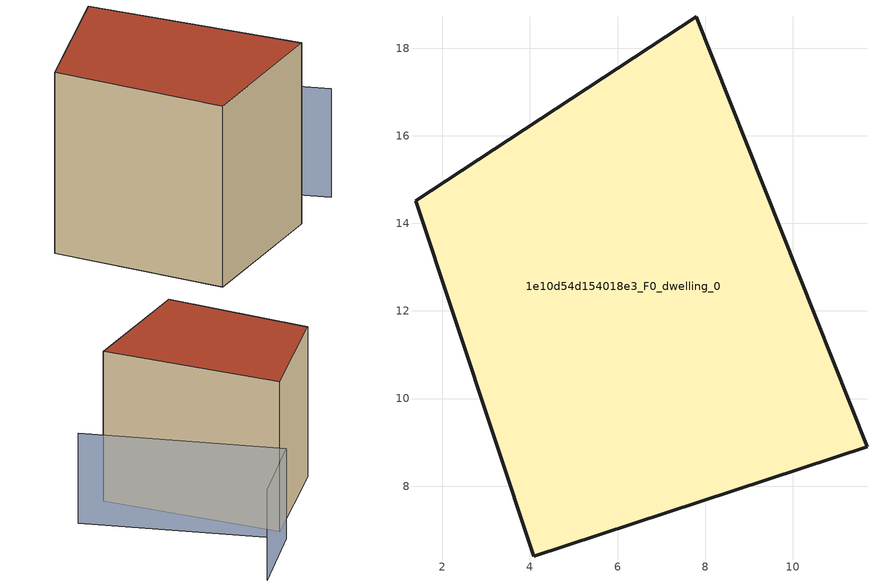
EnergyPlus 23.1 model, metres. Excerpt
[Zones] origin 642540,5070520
1e10d54d154018e3_F0_dwelling_0
 floor ground (EU_floor_Construction): 11.69,8.9 7.79,18.71 1.39,14.51 4.09,6.41 z0
 wall outside (EU_wall_Construction): 11.69,8.9 4.09,6.41 1.39,14.51 7.79,18.71 11.69,8.9 z0:9
 roof outside (EU_roof_Construction): 7.79,18.71 11.69,8.9 4.09,6.41 1.39,14.51 z9
shading: 14.78,10.05 8.19,19.61 / 8.19,19.61 12.92,22.87 z0:5.4
[Building]
EU S2 Campaign: North Axis=0; Terrain=City; Solar Distribution=FullExterior
[Site:Location]
Lyon-Bron: Latitude=45.75; Longitude=5; Time Zone=1; Elevation=198
[SizingPeriod:WeatherFileDays]
AnnualSizingPeriod: Begin Month=1; Begin Day of Month=1; End Month=12; End Day of Month=31; Day of Week for Start Day=Monday; Use Weather File Daylight Saving Period=No; Use Weather File Rain and Snow Indicators=No
[MATERIAL]
EU_InternalMass_Material: Roughness=MediumRough; Thickness=0.1; Conductivity=1; Density=1800; Specific Heat=900; Thermal Absorptance=0.9; Solar Absorptance=0.7; Visible Absorptance=0.7
[MATERIAL:NOMASS] Roughness=MediumRough; Thermal Absorptance=0.9; Solar Absorptance=0.7; Visible Absorptance=0.7
Name | Thermal Resistance
EU_wall_NoMass | 3.77981
EU_roof_NoMass | 4.58638
EU_floor_NoMass | 6.08969
[CONSTRUCTION]
EU_wall_Construction: EU_wall_NoMass
EU_roof_Construction: EU_roof_NoMass
EU_floor_Construction: EU_floor_NoMass
EU_InternalMass_Construction: EU_InternalMass_Material
[ZONE]
1e10d54d154018e3_F0_dwelling_0: Type=1; Multiplier=1; Ceiling Height=autocalculate; Volume=664.284; Floor Area=autocalculate; Part of Total Floor Area=Yes
[INTERNALMASS]
1e10d54d154018e3_F0_dwelling_0_EU_InternalMass: Construction=EU_InternalMass_Construction; Zone or ZoneList=1e10d54d154018e3_F0_dwelling_0; Surface Area=73.8096
[OTHEREQUIPMENT]
EU_Step8_InternalGain_1e10d54d154018e3_F0_dwelling_0_f000: Fuel Type=Electricity; Zone or ZoneList or Space or SpaceList=1e10d54d154018e3_F0_dwelling_0; Schedule=EU_Step8_GainSchedule_1e10d54d154018e3_F0_dwelling_0_f000; Design Level Calculation Method=Watts/Area; Power per Zone Floor Area=1; Fraction Latent=0; Fraction Radiant=0; Fraction Lost=0; Carbon Dioxide Generation Rate=0; EndUse Subcategory=EU_Step8_InternalGains
[ZONEVENTILATION:DESIGNFLOWRATE]
EU_ConstantAir_1e10d54d154018e3_F0_dwelling_0: Zone or ZoneList or Space or SpaceList=1e10d54d154018e3_F0_dwelling_0; Schedule=EU_AlwaysOn; Design Flow Rate Calculation Method=AirChanges/Hour; Air Changes per Hour=0.456144; Ventilation Type=Natural; Fan Pressure Rise=0; Fan Total Efficiency=1; Constant Term Coefficient=1; Temperature Term Coefficient=0; Velocity Term Coefficient=0; Velocity Squared Term Coefficient=0; Minimum Indoor Temperature=-100; Maximum Indoor Temperature=100; Delta Temperature=-100; Minimum Outdoor Temperature=-100; Maximum Outdoor Temperature=100; Maximum Wind Speed=40
[HVACTEMPLATE:THERMOSTAT]
EU_HeatOnly_1e10d54d154018e3_F0_dwelling_0: Constant Heating Setpoint=20; Constant Cooling Setpoint=50
[HVACTEMPLATE:ZONE:IDEALLOADSAIRSYSTEM]
1e10d54d154018e3_F0_dwelling_0: Template Thermostat=EU_HeatOnly_1e10d54d154018e3_F0_dwelling_0; System Availability Schedule=EU_AlwaysOn; Maximum Heating Supply Air Temperature=50; Minimum Cooling Supply Air Temperature=13; Maximum Heating Supply Air Humidity Ratio=0.0156; Minimum Cooling Supply Air Humidity Ratio=0.0077; Heating Limit=NoLimit; Cooling Limit=NoLimit; Heating Availability Schedule=EU_AlwaysOn; Cooling Availability Schedule=EU_CoolingOff; Dehumidification Control Type=ConstantSensibleHeatRatio; Cooling Sensible Heat Ratio=0.7; Dehumidification Setpoint=60; Humidification Control Type=None; Humidification Setpoint=30; Outdoor Air Method=None; Outdoor Air Flow Rate per Person=0.00944; Outdoor Air Flow Rate per Zone Floor Area=0; Outdoor Air Flow Rate per Zone=0; Demand Controlled Ventilation Type=None; Outdoor Air Economizer Type=NoEconomizer; Heat Recovery Type=None; Sensible Heat Recovery Effectiveness=0.7; Latent Heat Recovery Effectiveness=0.65
[SIZING:ZONE]
1e10d54d154018e3_F0_dwelling_0: Zone Cooling Design Supply Air Temperature Input Method=SupplyAirTemperature; Zone Cooling Design Supply Air Temperature=13; Zone Heating Design Supply Air Temperature Input Method=SupplyAirTemperature; Zone Heating Design Supply Air Temperature=50; Zone Cooling Design Supply Air Humidity Ratio=0.008; Zone Heating Design Supply Air Humidity Ratio=0.008; Cooling Design Air Flow Method=DesignDay; Cooling Design Air Flow Rate=0; Cooling Minimum Air Flow per Zone Floor Area=0.000762; Cooling Minimum Air Flow=0; Cooling Minimum Air Flow Fraction=0.2; Heating Design Air Flow Method=DesignDay; Heating Design Air Flow Rate=0; Heating Maximum Air Flow per Zone Floor Area=0.002032; Heating Maximum Air Flow=0.141576; Heating Maximum Air Flow Fraction=0.3; Account for Dedicated Outdoor Air System=No; Dedicated Outdoor Air System Control Strategy=NeutralSupplyAir; Dedicated Outdoor Air Low Setpoint Temperature for Design=autosize; Dedicated Outdoor Air High Setpoint Temperature for Design=autosize; Zone Load Sizing Method=Sensible Load Only No Latent Load; Zone Latent Cooling Design Supply Air Humidity Ratio Input Method=HumidityRatioDifference; Zone Cooling Design Supply Air Humidity Ratio Difference=0.005; Zone Latent Heating Design Supply Air Humidity Ratio Input Method=HumidityRatioDifference; Zone Humidification Design Supply Air Humidity Ratio Difference=0.005
[SCHEDULE:CONSTANT]
Name | Hourly Value
EU_AlwaysOn | 1
EU_CoolingOff | 0
[SCHEDULE:FILE]
EU_Step8_GainSchedule_1e10d54d154018e3_F0_dwelling_0_f000: File=../../schedules/1e10d54d154018e3/1e10d54d154018e3_F0_dwelling_0_f000_gain.csv; Column Number=1; Rows to Skip at Top=0; Number of Hours of Data=8760; Column Separator=Comma; Interpolate to Timestep=No; Minutes per Item=60; Adjust Schedule for Daylight Savings=Yes
